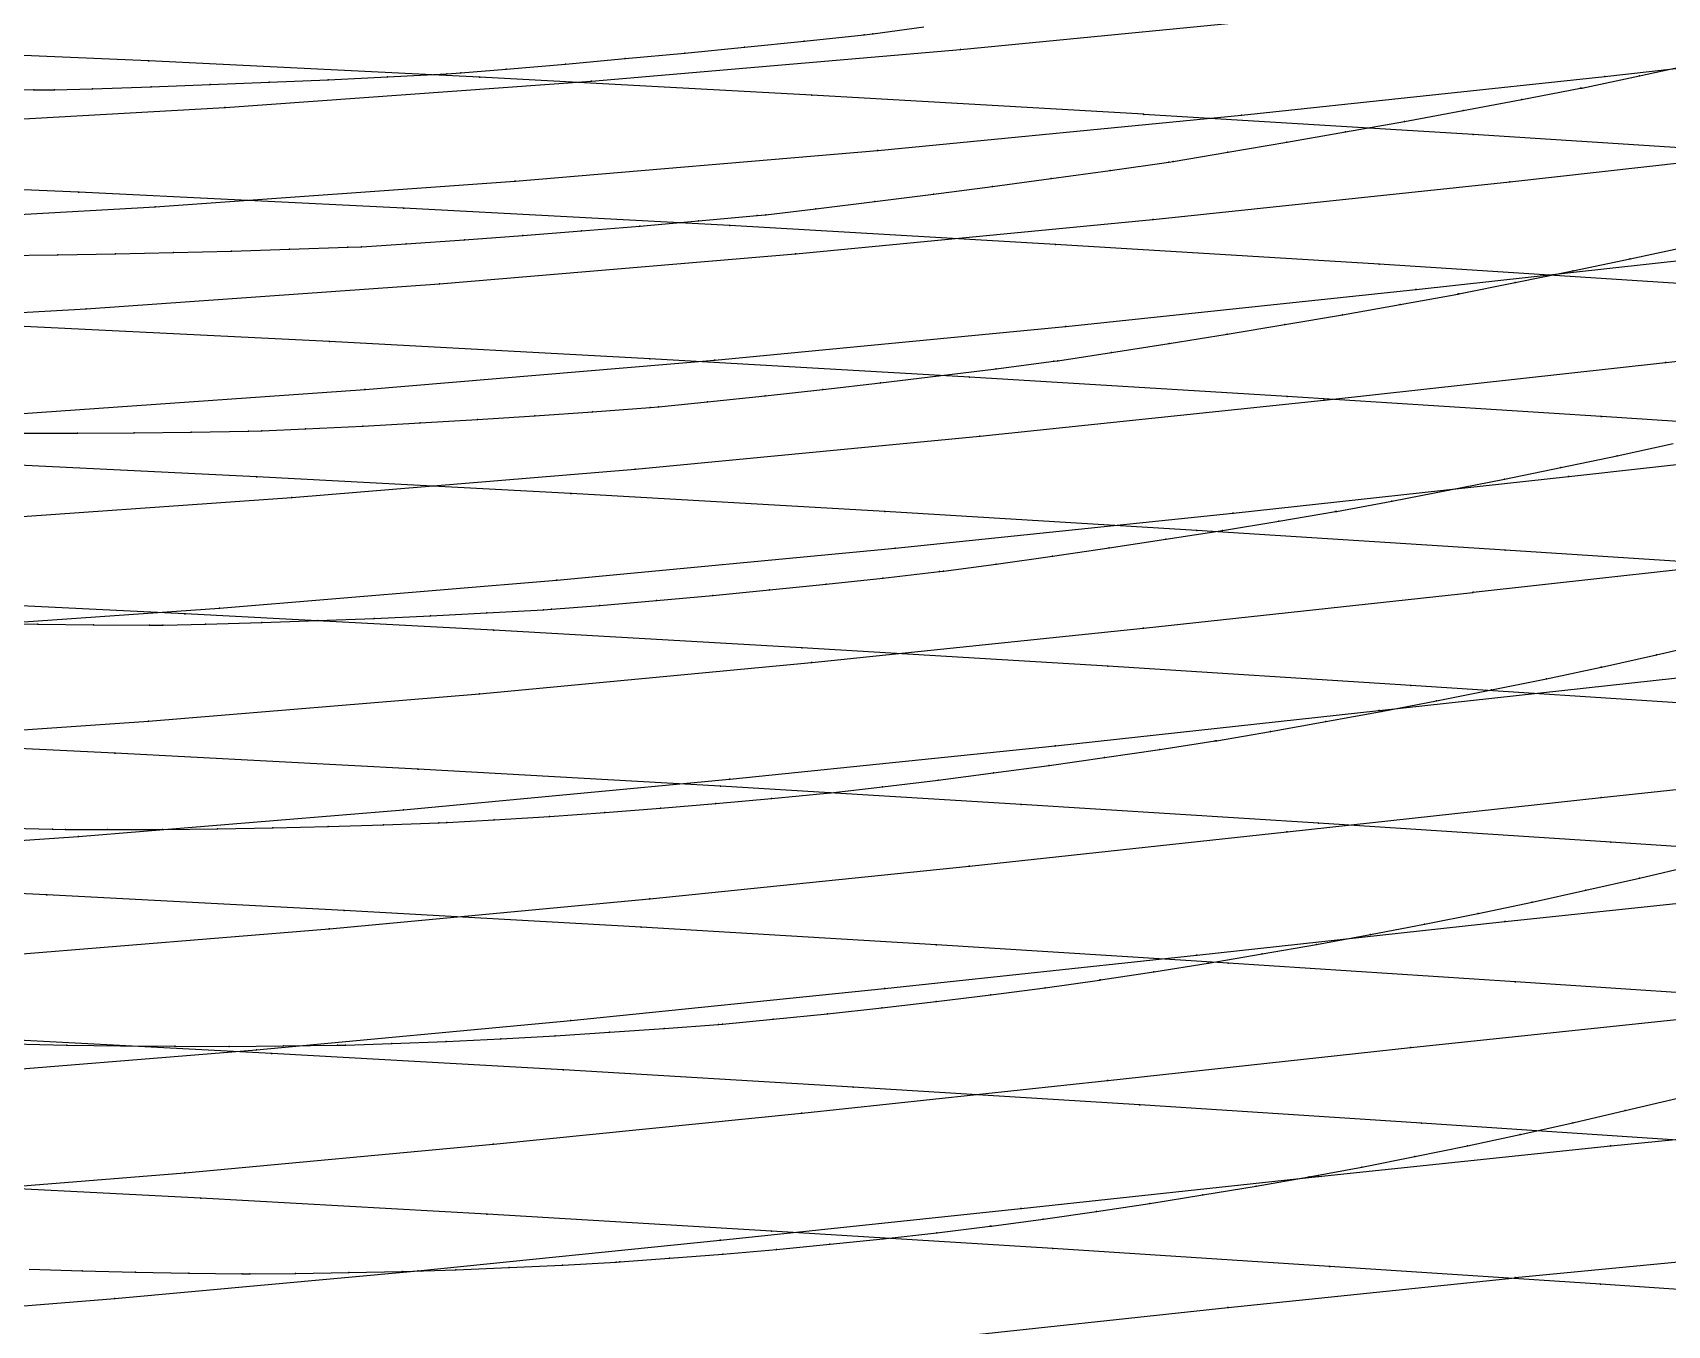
# Model space of a CAD drawing. Extents: x 0 to 4.67, y -4.5 to 1.66.
# Drawn here: x 1.544 to 2.1, y -1.466 to -1.027 of the extents above; entities that cross this region are included whole.
import ezdxf

# ---------------------------------------------------------------- set-up
doc = ezdxf.new("R2010")
doc.units = 0
doc.layers.get('0').update_dxf_attribs({"linetype": 'CONTINUOUS'})

msp = doc.modelspace()

# ---------------------------------------------------------------- linework, layer by layer
at = {"color": 4}
for points in [[(1.48682, -1.05964), (1.60959, -1.05265), (1.60964, -1.05265), (1.73404, -1.04373), (1.7341, -1.04372), (1.85946, -1.033), (1.85955, -1.03299), (1.98533, -1.02072), (1.98542, -1.02071), (2.11099, -1.00727)], [(1.52481, -1.04662), (1.54468, -1.04668), (1.55162, -1.04667), (1.5646, -1.0463), (1.58455, -1.04566), (1.60456, -1.04493), (1.6246, -1.04413), (1.64468, -1.04324), (1.66479, -1.04228), (1.68494, -1.04123), (1.68974, -1.04097), (1.70512, -1.03969), (1.72533, -1.03794), (1.74556, -1.0361), (1.76582, -1.03419), (1.78611, -1.0322), (1.80641, -1.03012), (1.82673, -1.02797), (1.82968, -1.02765), (1.84707, -1.02534)], [(1.46527, -1.09326), (1.58587, -1.08645), (1.58592, -1.08644), (1.70812, -1.07774), (1.70817, -1.07774), (1.83131, -1.06728), (1.8314, -1.06727), (1.95495, -1.0553), (1.95504, -1.05529), (2.07839, -1.04218), (2.07848, -1.04217), (2.20104, -1.0284)], [(2.14444, -1.06902), (2.03374, -1.0619), (2.03369, -1.0619), (1.92175, -1.05502), (1.92171, -1.05501), (1.80905, -1.04848), (1.809, -1.04847), (1.69617, -1.04237), (1.69612, -1.04237), (1.58368, -1.03685), (1.58361, -1.03685), (1.47207, -1.03205)], [(1.53322, -1.10298), (1.55281, -1.10273), (1.57243, -1.10239), (1.5921, -1.10196), (1.6118, -1.10145), (1.63154, -1.10084), (1.65131, -1.10014), (1.65602, -1.09996), (1.67112, -1.09898), (1.69095, -1.0976), (1.7108, -1.09614), (1.73069, -1.09458), (1.75059, -1.09294), (1.77051, -1.0912), (1.79045, -1.08938), (1.79335, -1.0891), (1.81041, -1.0871), (1.83037, -1.08467), (1.85035, -1.08215), (1.87034, -1.07955), (1.89034, -1.07685), (1.91034, -1.07407), (1.93034, -1.0712), (1.93175, -1.07099), (1.95034, -1.06791), (1.97034, -1.0645), (1.99033, -1.06101), (2.01032, -1.05743), (2.0303, -1.05376), (2.05027, -1.05001), (2.07023, -1.04618), (2.07065, -1.04609), (2.09017, -1.04196), (2.11009, -1.03765)], [(1.44395, -1.12775), (1.5624, -1.12111), (1.56245, -1.1211), (1.68246, -1.11262), (1.68251, -1.11262), (1.80346, -1.10241), (1.80354, -1.1024), (1.92489, -1.09071), (1.92497, -1.09071), (2.04612, -1.07791), (2.0462, -1.0779), (2.16658, -1.06447)], [(2.11045, -1.11288), (2.00177, -1.10592), (2.00173, -1.10592), (1.89183, -1.09919), (1.89179, -1.09919), (1.78119, -1.0928), (1.78114, -1.0928), (1.67036, -1.08684), (1.67031, -1.08684), (1.55993, -1.08144), (1.55985, -1.08144), (1.45035, -1.07676)], [(1.5393, -1.15671), (1.65716, -1.14843), (1.65721, -1.14843), (1.77598, -1.13846), (1.77606, -1.13846), (1.89523, -1.12705), (1.89531, -1.12704), (2.01428, -1.11455), (2.01436, -1.11454), (2.13258, -1.10143)], [(1.54017, -1.16329), (1.55946, -1.16327), (1.57879, -1.16314), (1.59815, -1.16292), (1.61755, -1.1626), (1.62216, -1.1625), (1.63697, -1.16184), (1.65642, -1.16087), (1.6759, -1.1598), (1.6954, -1.15864), (1.71492, -1.15737), (1.73446, -1.156), (1.75402, -1.15453), (1.75686, -1.1543), (1.77359, -1.15264), (1.79318, -1.15059), (1.81278, -1.14844), (1.83238, -1.14619), (1.85199, -1.14385), (1.87161, -1.1414), (1.89123, -1.13885), (1.89261, -1.13867), (1.91085, -1.13591), (1.93046, -1.13285), (1.95008, -1.12969), (1.96968, -1.12643), (1.98928, -1.12307), (2.00886, -1.11962), (2.02844, -1.11607), (2.02885, -1.116), (2.048, -1.11216), (2.06754, -1.10815), (2.08706, -1.10404), (2.10656, -1.09984)], [(1.51653, -1.19327), (1.63226, -1.18519), (1.63231, -1.18519), (1.74894, -1.17546), (1.74902, -1.17546), (1.86604, -1.16432), (1.86612, -1.16431), (1.98295, -1.15212), (1.98303, -1.15211), (2.09911, -1.13931), (2.0992, -1.13931), (2.21399, -1.12645)], [(2.18225, -1.16456), (2.07728, -1.15762), (2.07724, -1.15762), (1.97053, -1.15082), (1.97049, -1.15081), (1.86259, -1.14424), (1.86255, -1.14424), (1.75396, -1.13799), (1.75392, -1.13799), (1.64515, -1.13217), (1.64511, -1.13216), (1.53673, -1.12689)], [(1.49409, -1.23065), (1.60773, -1.22277), (1.60777, -1.22276), (1.72229, -1.21326), (1.72237, -1.21326), (1.83727, -1.20238), (1.83735, -1.20238), (1.95206, -1.19047), (1.95214, -1.19046), (2.06612, -1.17797), (2.0662, -1.17796), (2.17892, -1.16541)], [(1.52701, -1.22789), (1.54596, -1.22819), (1.56495, -1.22838), (1.58397, -1.22846), (1.58849, -1.22845), (1.60301, -1.22813), (1.62209, -1.2276), (1.64118, -1.22696), (1.66031, -1.22621), (1.67945, -1.22534), (1.69861, -1.22436), (1.71779, -1.22328), (1.72058, -1.2231), (1.73698, -1.2218), (1.75619, -1.22016), (1.77541, -1.2184), (1.79463, -1.21654), (1.81386, -1.21457), (1.8331, -1.21249), (1.85234, -1.21029), (1.8537, -1.21013), (1.87158, -1.20773), (1.89081, -1.20504), (1.91004, -1.20223), (1.92927, -1.19932), (1.94849, -1.1963), (1.96769, -1.19317), (1.98689, -1.18994), (1.98729, -1.18987), (2.00607, -1.18636), (2.02523, -1.18267), (2.04437, -1.17888), (2.06349, -1.17498), (2.08259, -1.17097), (2.10167, -1.16685)], [(2.14767, -1.20975), (2.04462, -1.20298), (2.04458, -1.20297), (1.93982, -1.19632), (1.93978, -1.19632), (1.83385, -1.1899), (1.83381, -1.18989), (1.7272, -1.18379), (1.72716, -1.18379), (1.62038, -1.1781), (1.62033, -1.1781), (1.51393, -1.17295)], [(1.47199, -1.2688), (1.58356, -1.2611), (1.58361, -1.2611), (1.69604, -1.25182), (1.69612, -1.25181), (1.80893, -1.24119), (1.809, -1.24119), (1.92163, -1.22956), (1.92171, -1.22955), (2.03361, -1.21735), (2.03369, -1.21734), (2.14435, -1.20509)], [(2.11368, -1.25556), (2.01251, -1.24893), (2.01247, -1.24893), (1.90963, -1.24243), (1.90959, -1.24243), (1.80559, -1.23615), (1.80555, -1.23615), (1.7009, -1.23018), (1.70085, -1.23018), (1.59603, -1.22462), (1.59598, -1.22462), (1.49153, -1.21959)], [(1.53234, -1.29728), (1.55099, -1.29778), (1.55542, -1.29787), (1.56966, -1.29791), (1.58837, -1.29785), (1.60709, -1.29766), (1.62585, -1.29734), (1.64462, -1.29691), (1.66341, -1.29635), (1.68222, -1.29566), (1.68495, -1.29555), (1.70104, -1.29462), (1.71987, -1.29342), (1.73871, -1.29209), (1.75757, -1.29064), (1.77643, -1.28907), (1.79529, -1.28737), (1.81415, -1.28555), (1.81549, -1.28542), (1.83302, -1.2834), (1.85188, -1.2811), (1.87074, -1.27868), (1.88959, -1.27614), (1.90844, -1.27348), (1.92727, -1.2707), (1.94609, -1.2678), (1.94649, -1.26774), (1.9649, -1.26458), (1.98369, -1.26125), (2.00246, -1.25779), (2.02121, -1.25421), (2.03994, -1.25051), (2.05864, -1.2467), (2.07724, -1.24278), (2.07732, -1.24276), (2.09597, -1.23857), (2.11458, -1.23425)], [(1.45027, -1.30777), (1.55981, -1.30025), (1.55985, -1.30025), (1.67024, -1.29119), (1.67031, -1.29118), (1.78106, -1.28081), (1.78114, -1.2808), (1.89171, -1.26945), (1.89179, -1.26944), (2.00165, -1.25753), (2.00173, -1.25752), (2.11037, -1.24556)], [(2.17773, -1.30869), (2.0805, -1.30218), (2.08046, -1.30218), (1.98114, -1.2957), (1.9811, -1.2957), (1.88013, -1.28935), (1.88009, -1.28935), (1.778, -1.28321), (1.77796, -1.28321), (1.67521, -1.27738), (1.67517, -1.27738), (1.57225, -1.27195), (1.57221, -1.27194), (1.46966, -1.26703)], [(1.53666, -1.34042), (1.64503, -1.33157), (1.64511, -1.33157), (1.75384, -1.32143), (1.75392, -1.32143), (1.86247, -1.31034), (1.86255, -1.31033), (1.97041, -1.2987), (1.97049, -1.29869), (2.07716, -1.28702), (2.07724, -1.28701), (2.18217, -1.27581)], [(1.53747, -1.37066), (1.55581, -1.37108), (1.57419, -1.37137), (1.59258, -1.37152), (1.61099, -1.37153), (1.62943, -1.37141), (1.64788, -1.37115), (1.65056, -1.37109), (1.66634, -1.37057), (1.68481, -1.36983), (1.7033, -1.36894), (1.72179, -1.36793), (1.74029, -1.36677), (1.7588, -1.36549), (1.7773, -1.36406), (1.77861, -1.36395), (1.79581, -1.36233), (1.81431, -1.36046), (1.83281, -1.35845), (1.8513, -1.3563), (1.86979, -1.35402), (1.88826, -1.35161), (1.90673, -1.34906), (1.90712, -1.349), (1.92517, -1.34622), (1.94361, -1.34325), (1.96202, -1.34015), (1.98042, -1.33692), (1.99879, -1.33355), (2.01713, -1.33005), (2.03538, -1.32644), (2.03546, -1.32642), (2.05375, -1.32255), (2.07201, -1.31854), (2.09024, -1.31441), (2.10844, -1.31014)], [(2.14352, -1.35596), (2.04805, -1.3496), (2.04802, -1.3496), (1.9505, -1.34327), (1.95046, -1.34327), (1.85133, -1.33706), (1.85129, -1.33706), (1.75105, -1.33106), (1.75101, -1.33105), (1.65013, -1.32536), (1.65009, -1.32536), (1.54904, -1.32005), (1.549, -1.32005), (1.44831, -1.31525)], [(1.51386, -1.38132), (1.62026, -1.37268), (1.62033, -1.37267), (1.72708, -1.36277), (1.72716, -1.36277), (1.83373, -1.35194), (1.83381, -1.35193), (1.9397, -1.34057), (1.93978, -1.34056), (2.0445, -1.32916), (2.04458, -1.32915), (2.14759, -1.31823)], [(1.49146, -1.42291), (1.59591, -1.41447), (1.59598, -1.41447), (1.70078, -1.4048), (1.70085, -1.40479), (1.80548, -1.39422), (1.80555, -1.39421), (1.90951, -1.38312), (1.90959, -1.38311), (2.01239, -1.37198), (2.01247, -1.37198), (2.1136, -1.36131)], [(2.1099, -1.40382), (2.01618, -1.3976), (2.01614, -1.3976), (1.9204, -1.39142), (1.92036, -1.39142), (1.82304, -1.38535), (1.823, -1.38535), (1.72458, -1.37948), (1.72454, -1.37948), (1.6255, -1.37392), (1.62546, -1.37392), (1.52625, -1.36873)], [(1.54308, -1.44715), (1.56113, -1.44777), (1.57921, -1.44825), (1.59731, -1.44858), (1.61542, -1.44877), (1.61805, -1.44877), (1.63355, -1.44867), (1.65168, -1.44839), (1.66983, -1.44797), (1.68799, -1.4474), (1.70615, -1.44669), (1.72431, -1.44582), (1.74248, -1.44481), (1.74376, -1.44472), (1.76065, -1.44352), (1.77881, -1.44208), (1.79698, -1.44049), (1.81513, -1.43875), (1.83328, -1.43686), (1.85142, -1.43483), (1.86954, -1.43265), (1.86993, -1.4326), (1.88765, -1.43021), (1.90575, -1.42762), (1.92383, -1.42489), (1.94189, -1.42201), (1.95992, -1.41899), (1.97793, -1.41582), (1.99585, -1.41252), (1.99592, -1.41251), (2.01388, -1.40897), (2.03181, -1.40529), (2.04971, -1.40146), (2.06757, -1.39749), (2.0854, -1.39337), (2.10319, -1.38912)], [(1.46959, -1.46543), (1.57214, -1.45718), (1.57221, -1.45718), (1.6751, -1.44774), (1.67517, -1.44773), (1.77788, -1.4374), (1.77796, -1.43739), (1.88002, -1.42656), (1.88009, -1.42655), (1.98103, -1.41569), (1.9811, -1.41568), (2.08039, -1.40528), (2.08046, -1.40527), (2.17763, -1.39577)], [(2.33681, -1.46993), (2.25337, -1.46426), (2.25334, -1.46425), (2.16659, -1.45837), (2.16658, -1.45837), (2.07698, -1.45235), (2.07697, -1.45235), (1.98495, -1.44628), (1.98492, -1.44628), (1.89091, -1.44024), (1.89088, -1.44023), (1.79532, -1.43431), (1.79528, -1.4343), (1.69866, -1.42858), (1.69862, -1.42857), (1.60138, -1.42314), (1.60134, -1.42314), (1.50394, -1.41807)], [(1.85129, -1.47086), (1.95039, -1.46026), (1.95046, -1.46025), (2.04794, -1.4501), (2.04802, -1.45009), (2.14341, -1.44082)]]:
    msp.add_lwpolyline(points, dxfattribs=at)
at = {"color": 2}
for p in [(1.78611, -1.0322, 0.7852), (1.80641, -1.03012, 0.7852), (1.82673, -1.02797, 0.7852), (1.82968, -1.02765, 0.7852), (1.85946, -1.033, 17.0018), (1.85955, -1.03299, 17.0018), (1.58361, -1.03685, 21.133), (1.58368, -1.03685, 21.133), (1.72533, -1.03794, 0.7852), (1.74556, -1.0361, 0.7852), (1.76582, -1.03419, 0.7852), (1.6246, -1.04413, 0.7852), (1.64468, -1.04324, 0.7852), (1.66479, -1.04228, 0.7852), (1.68494, -1.04123, 0.7852), (1.68974, -1.04097, 0.7852), (1.69612, -1.04237, 21.133), (1.69617, -1.04237, 21.133), (1.70512, -1.03969, 0.7852), (1.73404, -1.04373, 17.0018), (1.7341, -1.04372, 17.0018), (2.07839, -1.04218, 17.6592), (2.07848, -1.04217, 17.6592), (2.09017, -1.04196, 0.65151), (1.54468, -1.04668, 0.7852), (1.55162, -1.04667, 0.7852), (1.5646, -1.0463, 0.7852), (1.58455, -1.04566, 0.7852), (1.60456, -1.04493, 0.7852), (1.809, -1.04847, 21.133), (1.80905, -1.04848, 21.133), (2.07023, -1.04618, 0.65151), (2.07065, -1.04609, 0.65151), (1.60959, -1.05265, 17.0018), (1.60964, -1.05265, 17.0018), (1.92171, -1.05501, 21.133), (1.92175, -1.05502, 21.133), (2.0303, -1.05376, 0.65151), (2.05027, -1.05001, 0.65151), (1.95495, -1.0553, 17.6592), (1.95504, -1.05529, 17.6592), (2.01032, -1.05743, 0.65151), (1.97034, -1.0645, 0.65151), (1.99033, -1.06101, 0.65151), (2.03369, -1.0619, 21.133), (2.03374, -1.0619, 21.133), (1.83131, -1.06728, 17.6592), (1.8314, -1.06727, 17.6592), (1.93034, -1.0712, 0.65151), (1.93175, -1.07099, 0.65151), (1.95034, -1.06791, 0.65151), (1.89034, -1.07685, 0.65151), (1.91034, -1.07407, 0.65151), (1.55985, -1.08144, 21.8651), (1.55993, -1.08144, 21.8651), (1.70812, -1.07774, 17.6592), (1.70817, -1.07774, 17.6592), (1.85035, -1.08215, 0.65151), (1.87034, -1.07955, 0.65151), (2.04612, -1.07791, 18.329), (2.0462, -1.0779, 18.329), (1.58587, -1.08645, 17.6592), (1.58592, -1.08644, 17.6592), (1.67031, -1.08684, 21.8651), (1.67036, -1.08684, 21.8651), (1.81041, -1.0871, 0.65151), (1.83037, -1.08467, 0.65151), (1.75059, -1.09294, 0.65151), (1.77051, -1.0912, 0.65151), (1.78114, -1.0928, 21.8651), (1.78119, -1.0928, 21.8651), (1.79045, -1.08938, 0.65151), (1.79335, -1.0891, 0.65151), (1.92489, -1.09071, 18.329), (1.92497, -1.09071, 18.329), (1.67112, -1.09898, 0.65151), (1.69095, -1.0976, 0.65151), (1.7108, -1.09614, 0.65151), (1.73069, -1.09458, 0.65151), (1.89179, -1.09919, 21.8651), (1.89183, -1.09919, 21.8651), (1.55281, -1.10273, 0.65151), (1.57243, -1.10239, 0.65151), (1.5921, -1.10196, 0.65151), (1.6118, -1.10145, 0.65151), (1.63154, -1.10084, 0.65151), (1.65131, -1.10014, 0.65151), (1.65602, -1.09996, 0.65151), (1.80346, -1.10241, 18.329), (1.80354, -1.1024, 18.329), (2.08706, -1.10404, 0.53028), (2.00173, -1.10592, 21.8651), (2.00177, -1.10592, 21.8651), (2.06754, -1.10815, 0.53028), (1.68246, -1.11262, 18.329), (1.68251, -1.11262, 18.329), (2.01428, -1.11455, 19.0113), (2.01436, -1.11454, 19.0113), (2.02844, -1.11607, 0.53028), (2.02885, -1.116, 0.53028), (2.048, -1.11216, 0.53028), (1.5624, -1.12111, 18.329), (1.56245, -1.1211, 18.329), (2.00886, -1.11962, 0.53028), (1.89523, -1.12705, 19.0113), (1.89531, -1.12704, 19.0113), (1.96968, -1.12643, 0.53028), (1.98928, -1.12307, 0.53028), (1.64511, -1.13216, 22.6098), (1.64515, -1.13217, 22.6098), (1.93046, -1.13285, 0.53028), (1.95008, -1.12969, 0.53028), (1.75392, -1.13799, 22.6098), (1.75396, -1.13799, 22.6098), (1.77598, -1.13846, 19.0113), (1.77606, -1.13846, 19.0113), (1.91085, -1.13591, 0.53028), (1.85199, -1.14385, 0.53028), (1.87161, -1.1414, 0.53028), (1.89123, -1.13885, 0.53028), (1.89261, -1.13867, 0.53028), (2.09911, -1.13931, 19.706), (2.0992, -1.13931, 19.706), (1.65716, -1.14843, 19.0113), (1.65721, -1.14843, 19.0113), (1.81278, -1.14844, 0.53028), (1.83238, -1.14619, 0.53028), (1.86255, -1.14424, 22.6098), (1.86259, -1.14424, 22.6098), (1.75402, -1.15453, 0.53028), (1.75686, -1.1543, 0.53028), (1.77359, -1.15264, 0.53028), (1.79318, -1.15059, 0.53028), (1.97049, -1.15081, 22.6098), (1.97053, -1.15082, 22.6098), (1.98295, -1.15212, 19.706), (1.98303, -1.15211, 19.706), (1.6759, -1.1598, 0.53028), (1.6954, -1.15864, 0.53028), (1.71492, -1.15737, 0.53028), (1.73446, -1.156, 0.53028), (2.07724, -1.15762, 22.6098), (2.07728, -1.15762, 22.6098), (1.55946, -1.16327, 0.53028), (1.57879, -1.16314, 0.53028), (1.59815, -1.16292, 0.53028), (1.61755, -1.1626, 0.53028), (1.62216, -1.1625, 0.53028), (1.63697, -1.16184, 0.53028), (1.65642, -1.16087, 0.53028), (1.86604, -1.16432, 19.706), (1.86612, -1.16431, 19.706), (2.08259, -1.17097, 0.42152), (1.74894, -1.17546, 19.706), (1.74902, -1.17546, 19.706), (2.06349, -1.17498, 0.42152), (1.62033, -1.1781, 23.3669), (1.62038, -1.1781, 23.3669), (2.02523, -1.18267, 0.42152), (2.04437, -1.17888, 0.42152), (2.06612, -1.17797, 20.4133), (2.0662, -1.17796, 20.4133), (1.63226, -1.18519, 19.706), (1.63231, -1.18519, 19.706), (1.72716, -1.18379, 23.3669), (1.7272, -1.18379, 23.3669), (2.00607, -1.18636, 0.42152), (1.83381, -1.18989, 23.3669), (1.83385, -1.1899, 23.3669), (1.95206, -1.19047, 20.4133), (1.95214, -1.19046, 20.4133), (1.96769, -1.19317, 0.42152), (1.98689, -1.18994, 0.42152), (1.98729, -1.18987, 0.42152), (1.92927, -1.19932, 0.42152), (1.93978, -1.19632, 23.3669), (1.93982, -1.19632, 23.3669), (1.94849, -1.1963, 0.42152), (1.83727, -1.20238, 20.4133), (1.83735, -1.20238, 20.4133), (1.89081, -1.20504, 0.42152), (1.91004, -1.20223, 0.42152), (2.04458, -1.20297, 23.3669), (2.04462, -1.20298, 23.3669), (1.85234, -1.21029, 0.42152), (1.8537, -1.21013, 0.42152), (1.87158, -1.20773, 0.42152), (1.72229, -1.21326, 20.4133), (1.72237, -1.21326, 20.4133), (1.81386, -1.21457, 0.42152), (1.8331, -1.21249, 0.42152), (1.73698, -1.2218, 0.42152), (1.75619, -1.22016, 0.42152), (1.77541, -1.2184, 0.42152), (1.79463, -1.21654, 0.42152), (2.03361, -1.21735, 21.133), (2.03369, -1.21734, 21.133), (1.59598, -1.22462, 24.1365), (1.59603, -1.22462, 24.1365), (1.60773, -1.22277, 20.4133), (1.60777, -1.22276, 20.4133), (1.64118, -1.22696, 0.42152), (1.66031, -1.22621, 0.42152), (1.67945, -1.22534, 0.42152), (1.69861, -1.22436, 0.42152), (1.71779, -1.22328, 0.42152), (1.72058, -1.2231, 0.42152), (1.54596, -1.22819, 0.42152), (1.56495, -1.22838, 0.42152), (1.58397, -1.22846, 0.42152), (1.58849, -1.22845, 0.42152), (1.60301, -1.22813, 0.42152), (1.62209, -1.2276, 0.42152), (1.70085, -1.23018, 24.1365), (1.7009, -1.23018, 24.1365), (1.92163, -1.22956, 21.133), (1.92171, -1.22955, 21.133), (1.80555, -1.23615, 24.1365), (1.80559, -1.23615, 24.1365), (1.80893, -1.24119, 21.133), (1.809, -1.24119, 21.133), (1.90959, -1.24243, 24.1365), (1.90963, -1.24243, 24.1365), (2.07724, -1.24278, 0.32523), (2.07732, -1.24276, 0.32523), (2.09597, -1.23857, 0.32523), (2.01247, -1.24893, 24.1365), (2.01251, -1.24893, 24.1365), (2.05864, -1.2467, 0.32523), (1.69604, -1.25182, 21.133), (1.69612, -1.25181, 21.133), (2.02121, -1.25421, 0.32523), (2.03994, -1.25051, 0.32523), (2.00165, -1.25753, 21.8651), (2.00173, -1.25752, 21.8651), (2.00246, -1.25779, 0.32523), (1.58356, -1.2611, 21.133), (1.58361, -1.2611, 21.133), (1.9649, -1.26458, 0.32523), (1.98369, -1.26125, 0.32523), (1.89171, -1.26945, 21.8651), (1.89179, -1.26944, 21.8651), (1.92727, -1.2707, 0.32523), (1.94609, -1.2678, 0.32523), (1.94649, -1.26774, 0.32523), (1.57221, -1.27194, 24.9185), (1.57225, -1.27195, 24.9185), (1.67517, -1.27738, 24.9185), (1.67521, -1.27738, 24.9185), (1.88959, -1.27614, 0.32523), (1.90844, -1.27348, 0.32523), (1.78106, -1.28081, 21.8651), (1.78114, -1.2808, 21.8651), (1.85188, -1.2811, 0.32523), (1.87074, -1.27868, 0.32523), (1.77796, -1.28321, 24.9185), (1.778, -1.28321, 24.9185), (1.79529, -1.28737, 0.32523), (1.81415, -1.28555, 0.32523), (1.81549, -1.28542, 0.32523), (1.83302, -1.2834, 0.32523), (2.07716, -1.28702, 22.6098), (2.07724, -1.28701, 22.6098), (1.67024, -1.29119, 21.8651), (1.67031, -1.29118, 21.8651), (1.71987, -1.29342, 0.32523), (1.73871, -1.29209, 0.32523), (1.75757, -1.29064, 0.32523), (1.77643, -1.28907, 0.32523), (1.88009, -1.28935, 24.9185), (1.88013, -1.28935, 24.9185), (1.55099, -1.29778, 0.32523), (1.55542, -1.29787, 0.32523), (1.56966, -1.29791, 0.32523), (1.58837, -1.29785, 0.32523), (1.60709, -1.29766, 0.32523), (1.62585, -1.29734, 0.32523), (1.64462, -1.29691, 0.32523), (1.66341, -1.29635, 0.32523), (1.68222, -1.29566, 0.32523), (1.68495, -1.29555, 0.32523), (1.70104, -1.29462, 0.32523), (1.97041, -1.2987, 22.6098), (1.97049, -1.29869, 22.6098), (1.9811, -1.2957, 24.9185), (1.98114, -1.2957, 24.9185), (1.55981, -1.30025, 21.8651), (1.55985, -1.30025, 21.8651), (2.08046, -1.30218, 24.9185), (2.0805, -1.30218, 24.9185), (1.86247, -1.31034, 22.6098), (1.86255, -1.31033, 22.6098), (2.09024, -1.31441, 0.24141), (1.549, -1.32005, 25.713), (1.54904, -1.32005, 25.713), (1.75384, -1.32143, 22.6098), (1.75392, -1.32143, 22.6098), (2.07201, -1.31854, 0.24141), (1.65009, -1.32536, 25.713), (1.65013, -1.32536, 25.713), (2.03538, -1.32644, 0.24141), (2.03546, -1.32642, 0.24141), (2.05375, -1.32255, 0.24141), (1.64503, -1.33157, 22.6098), (1.64511, -1.33157, 22.6098), (1.75101, -1.33105, 25.713), (1.75105, -1.33106, 25.713), (2.01713, -1.33005, 0.24141), (2.0445, -1.32916, 23.3669), (2.04458, -1.32915, 23.3669), (1.85129, -1.33706, 25.713), (1.85133, -1.33706, 25.713), (1.98042, -1.33692, 0.24141), (1.99879, -1.33355, 0.24141), (1.9397, -1.34057, 23.3669), (1.93978, -1.34056, 23.3669), (1.94361, -1.34325, 0.24141), (1.95046, -1.34327, 25.713), (1.9505, -1.34327, 25.713), (1.96202, -1.34015, 0.24141), (1.90673, -1.34906, 0.24141), (1.90712, -1.349, 0.24141), (1.92517, -1.34622, 0.24141), (2.04802, -1.3496, 25.713), (2.04805, -1.3496, 25.713), (1.83373, -1.35194, 23.3669), (1.83381, -1.35193, 23.3669), (1.86979, -1.35402, 0.24141), (1.88826, -1.35161, 0.24141), (1.81431, -1.36046, 0.24141), (1.83281, -1.35845, 0.24141), (1.8513, -1.3563, 0.24141), (1.72708, -1.36277, 23.3669), (1.72716, -1.36277, 23.3669), (1.7588, -1.36549, 0.24141), (1.7773, -1.36406, 0.24141), (1.77861, -1.36395, 0.24141), (1.79581, -1.36233, 0.24141), (1.55581, -1.37108, 0.24141), (1.57419, -1.37137, 0.24141), (1.59258, -1.37152, 0.24141), (1.61099, -1.37153, 0.24141), (1.62943, -1.37141, 0.24141), (1.64788, -1.37115, 0.24141), (1.65056, -1.37109, 0.24141), (1.66634, -1.37057, 0.24141), (1.68481, -1.36983, 0.24141), (1.7033, -1.36894, 0.24141), (1.72179, -1.36793, 0.24141), (1.74029, -1.36677, 0.24141), (1.62026, -1.37268, 23.3669), (1.62033, -1.37267, 23.3669), (1.62546, -1.37392, 26.52), (1.6255, -1.37392, 26.52), (2.01239, -1.37198, 24.1365), (2.01247, -1.37198, 24.1365), (1.72454, -1.37948, 26.52), (1.72458, -1.37948, 26.52), (1.823, -1.38535, 26.52), (1.82304, -1.38535, 26.52), (1.90951, -1.38312, 24.1365), (1.90959, -1.38311, 24.1365), (1.92036, -1.39142, 26.52), (1.9204, -1.39142, 26.52), (2.0854, -1.39337, 0.17006), (1.80548, -1.39422, 24.1365), (1.80555, -1.39421, 24.1365), (2.01614, -1.3976, 26.52), (2.01618, -1.3976, 26.52), (2.06757, -1.39749, 0.17006), (1.70078, -1.4048, 24.1365), (1.70085, -1.40479, 24.1365), (2.04971, -1.40146, 0.17006), (2.01388, -1.40897, 0.17006), (2.03181, -1.40529, 0.17006), (2.08039, -1.40528, 24.9185), (2.08046, -1.40527, 24.9185), (1.59591, -1.41447, 24.1365), (1.59598, -1.41447, 24.1365), (1.97793, -1.41582, 0.17006), (1.98103, -1.41569, 24.9185), (1.9811, -1.41568, 24.9185), (1.99585, -1.41252, 0.17006), (1.99592, -1.41251, 0.17006), (1.95992, -1.41899, 0.17006), (1.60134, -1.42314, 27.3394), (1.60138, -1.42314, 27.3394), (1.88002, -1.42656, 24.9185), (1.88009, -1.42655, 24.9185), (1.92383, -1.42489, 0.17006), (1.94189, -1.42201, 0.17006), (1.69862, -1.42857, 27.3394), (1.69866, -1.42858, 27.3394), (1.86954, -1.43265, 0.17006), (1.86993, -1.4326, 0.17006), (1.88765, -1.43021, 0.17006), (1.90575, -1.42762, 0.17006), (1.77788, -1.4374, 24.9185), (1.77796, -1.43739, 24.9185), (1.79528, -1.4343, 27.3394), (1.79532, -1.43431, 27.3394), (1.83328, -1.43686, 0.17006), (1.85142, -1.43483, 0.17006), (1.76065, -1.44352, 0.17006), (1.77881, -1.44208, 0.17006), (1.79698, -1.44049, 0.17006), (1.81513, -1.43875, 0.17006), (1.89088, -1.44023, 27.3394), (1.89091, -1.44024, 27.3394), (1.56113, -1.44777, 0.17006), (1.57921, -1.44825, 0.17006), (1.59731, -1.44858, 0.17006), (1.61542, -1.44877, 0.17006), (1.61805, -1.44877, 0.17006), (1.63355, -1.44867, 0.17006), (1.65168, -1.44839, 0.17006), (1.66983, -1.44797, 0.17006), (1.6751, -1.44774, 24.9185), (1.67517, -1.44773, 24.9185), (1.68799, -1.4474, 0.17006), (1.70615, -1.44669, 0.17006), (1.72431, -1.44582, 0.17006), (1.74248, -1.44481, 0.17006), (1.74376, -1.44472, 0.17006), (1.98492, -1.44628, 27.3394), (1.98495, -1.44628, 27.3394), (2.04794, -1.4501, 25.713), (2.04802, -1.45009, 25.713), (2.07697, -1.45235, 27.3394), (2.07698, -1.45235, 27.3394), (1.57214, -1.45718, 24.9185), (1.57221, -1.45718, 24.9185), (1.95039, -1.46026, 25.713), (1.95046, -1.46025, 25.713)]:
    msp.add_point(p, dxfattribs=at)

doc.saveas('drawing.dxf')
